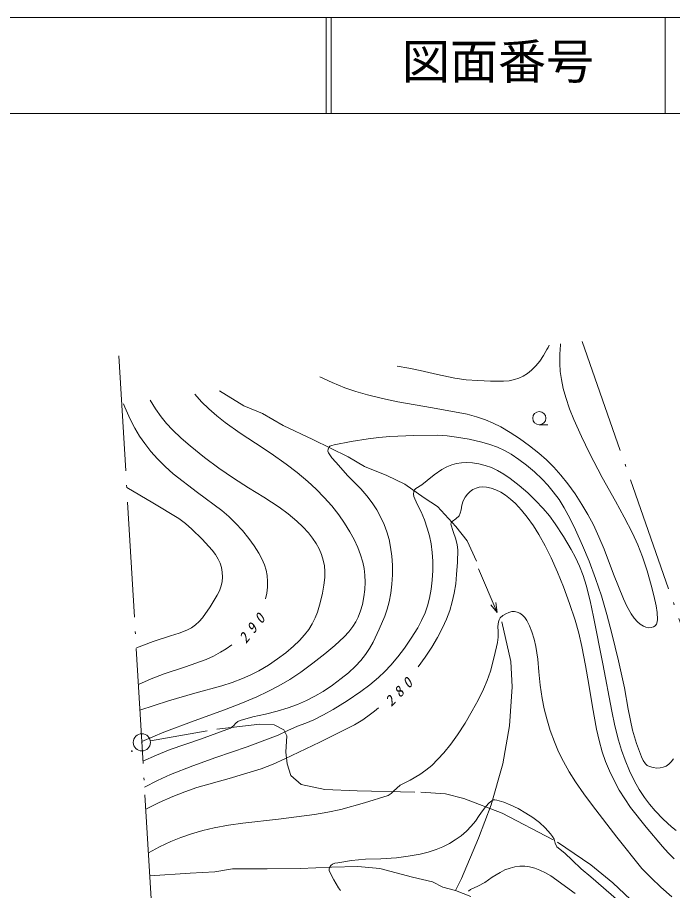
# Model space of a CAD drawing. Units: millimetres, scale not verified. Extents: x 61448 to 701448, y 5061 to 365061.
# Drawn here: x 498080 to 566220, y 274215 to 365061 of the extents above; entities that cross this region are included whole.
import ezdxf
from ezdxf.enums import TextEntityAlignment as Align

# ---------------------------------------------------------------- set-up
doc = ezdxf.new("R2010")
doc.units = ezdxf.units.MM
doc.header["$LTSCALE"] = 1000
doc.linetypes.add('DASHED', pattern=[7.5, 6, -1.5])
doc.linetypes.add('LONG_DASHED_DOTTED', pattern=[15.25, 12, -1.5, 0.25, -1.5])
doc.layers.add('S-SUV', color=7, linetype='Continuous', lineweight=13)
doc.styles.add('ＭＳ ゴシック', font='')
doc.styles.get('ＭＳ ゴシック').set_extended_font_data('MS Gothic')

msp = doc.modelspace()

# ---------------------------------------------------------------- linework, layer by layer
at = {"layer": 'S-SUV'}
for p, q in [((701448, 365061), (61448, 365061)), ((530194, 365061), (530194, 355061)), ((530694, 365061), (530694, 355061)), ((565444, 365061), (565444, 355061)), ((61448, 355061), (701448, 355061)), ((553161, 330517), (553268, 330730)), ((553268, 330730), (553371, 330946)), ((554489, 330041), (554556, 331012)), ((554556, 331012), (554560, 331061)), ((554560, 331061), (554565, 331110)), ((552407, 329303), (552808, 329892)), ((552808, 329892), (553161, 330517)), ((554482, 329066), (554489, 330041)), ((552004, 328815), (552407, 329303)), ((554538, 328220), (554482, 329066)), ((537589, 328772), (538774, 328583)), ((538774, 328583), (539959, 328332)), ((539959, 328332), (541760, 327901)), ((550681, 327736), (551137, 328029)), ((551137, 328029), (551562, 328374)), ((551562, 328374), (552004, 328815)), ((554654, 327388), (554538, 328220)), ((529516, 327660), (530805, 327067)), ((530805, 327067), (532125, 326527)), ((541760, 327901), (543560, 327531)), ((543560, 327531), (544754, 327371)), ((544754, 327371), (545973, 327270)), ((545973, 327270), (547298, 327207)), ((547298, 327207), (548643, 327204)), ((548643, 327204), (549223, 327259)), ((549223, 327259), (549796, 327375)), ((549796, 327375), (550245, 327525)), ((550245, 327525), (550681, 327736)), ((554852, 326438), (554654, 327388)), ((519087, 326223), (521616, 324642)), ((532125, 326527), (533287, 326127)), ((555108, 325511), (554852, 326438)), ((511879, 325230), (512422, 324346)), ((516528, 325871), (517230, 325082)), ((533287, 326127), (534478, 325782)), ((534478, 325782), (536046, 325402)), ((536046, 325402), (537637, 325078)), ((555503, 324347), (555108, 325511)), ((509245, 324524), (509116, 324850)), ((509373, 324210), (509245, 324524)), ((512422, 324346), (513013, 323500)), ((517230, 325082), (517982, 324328)), ((517982, 324328), (518816, 323598)), ((521616, 324642), (523581, 323838)), ((537637, 325078), (541236, 324454)), ((541236, 324454), (544848, 323766)), ((555951, 323214), (555503, 324347)), ((509801, 323256), (509373, 324210)), ((513013, 323500), (513580, 322807)), ((518816, 323598), (519691, 322914)), ((523581, 323838), (525726, 322588)), ((544848, 323766), (545814, 323506)), ((545814, 323506), (546760, 323188)), ((510283, 322329), (509801, 323256)), ((513580, 322807), (514200, 322145)), ((519691, 322914), (521251, 321810)), ((525726, 322588), (528808, 321158)), ((546760, 323188), (547559, 322854)), ((547559, 322854), (548344, 322460)), ((552363, 322680), (553259, 322680)), ((556738, 321453), (555951, 323214)), ((510779, 321510), (510283, 322329)), ((514200, 322145), (515104, 321293)), ((521251, 321810), (522843, 320757)), ((548344, 322460), (549330, 321885)), ((549330, 321885), (550296, 321250)), ((511326, 320721), (510779, 321510)), ((511966, 319910), (511326, 320721)), ((515104, 321293), (516051, 320481)), ((522843, 320757), (524455, 319695)), ((528808, 321158), (532471, 319327)), ((531030, 320595), (532801, 320942)), ((532801, 320942), (534548, 321223)), ((534548, 321223), (535685, 321367)), ((535685, 321367), (536829, 321452)), ((536829, 321452), (539304, 321550)), ((539304, 321550), (541793, 321588)), ((541793, 321588), (542777, 321522)), ((542777, 321522), (543765, 321395)), ((543765, 321395), (545068, 321166)), ((545068, 321166), (546371, 320877)), ((546371, 320877), (547207, 320637)), ((550296, 321250), (551332, 320505)), ((557579, 319720), (556738, 321453)), ((512651, 319137), (511966, 319910)), ((516051, 320481), (517527, 319291)), ((530373, 319942), (530388, 320143)), ((530419, 319752), (530373, 319942)), ((530388, 320143), (530453, 320310)), ((530453, 320310), (530565, 320436)), ((530565, 320436), (530772, 320538)), ((530772, 320538), (531030, 320595)), ((547207, 320637), (548022, 320341)), ((548022, 320341), (548734, 320006)), ((548734, 320006), (549421, 319617)), ((551332, 320505), (552327, 319715)), ((513454, 318329), (512651, 319137)), ((517527, 319291), (519029, 318154)), ((524455, 319695), (526031, 318586)), ((530774, 319249), (530419, 319752)), ((531183, 318774), (530774, 319249)), ((532471, 319327), (534169, 318344)), ((549421, 319617), (550232, 319080)), ((550232, 319080), (551020, 318485)), ((552327, 319715), (553114, 319021)), ((553114, 319021), (553859, 318283)), ((558905, 317205), (557579, 319720)), ((514291, 317573), (513454, 318329)), ((519029, 318154), (520555, 317119)), ((526031, 318586), (527169, 317707)), ((532458, 317381), (531183, 318774)), ((534169, 318344), (536491, 317406)), ((541430, 317471), (542227, 318023)), ((542227, 318023), (542730, 318293)), ((542730, 318293), (543260, 318509)), ((543260, 318509), (543752, 318648)), ((543752, 318648), (544265, 318730)), ((544265, 318730), (544836, 318754)), ((544836, 318754), (545420, 318717)), ((545420, 318717), (546079, 318611)), ((546079, 318611), (546723, 318448)), ((546723, 318448), (547374, 318222)), ((547374, 318222), (548010, 317938)), ((551020, 318485), (551861, 317780)), ((553859, 318283), (554615, 317432)), ((516801, 315636), (514291, 317573)), ((520555, 317119), (522116, 316132)), ((527169, 317707), (528270, 316780)), ((533795, 316011), (532458, 317381)), ((536491, 317406), (538368, 316512)), ((540681, 316881), (541430, 317471)), ((548010, 317938), (548685, 317548)), ((548685, 317548), (549335, 317103)), ((549335, 317103), (550261, 316372)), ((551861, 317780), (552665, 317027)), ((554615, 317432), (555332, 316535)), ((560281, 314725), (558905, 317205)), ((528270, 316780), (529144, 315974)), ((538368, 316512), (540378, 315083)), ((539520, 316033), (540128, 316439)), ((540128, 316439), (540681, 316881)), ((545784, 316100), (546119, 316192)), ((546119, 316192), (546492, 316221)), ((546492, 316221), (546878, 316190)), ((546878, 316190), (547360, 316082)), ((550261, 316372), (551153, 315591)), ((552665, 317027), (553261, 316397)), ((553261, 316397), (553819, 315718)), ((555332, 316535), (556088, 315489)), ((509452, 316137), (512175, 314554)), ((519337, 313754), (516801, 315636)), ((522116, 316132), (523716, 315139)), ((529144, 315974), (529982, 315118)), ((534406, 315300), (533795, 316011)), ((534963, 314560), (534406, 315300)), ((539278, 315462), (539306, 315723)), ((539313, 315202), (539278, 315462)), ((539306, 315723), (539386, 315894)), ((539386, 315894), (539520, 316033)), ((544648, 315137), (544890, 315465)), ((544890, 315465), (545160, 315732)), ((545160, 315732), (545463, 315948)), ((545463, 315948), (545784, 316100)), ((547360, 316082), (547833, 315914)), ((547833, 315914), (548363, 315659)), ((548363, 315659), (548847, 315361)), ((548847, 315361), (549382, 314949)), ((551153, 315591), (551982, 314807)), ((553819, 315718), (554411, 314888)), ((556088, 315489), (556801, 314400)), ((512175, 314554), (514869, 312917)), ((523716, 315139), (525286, 314094)), ((529982, 315118), (530766, 314234)), ((535444, 313815), (534963, 314560)), ((539660, 314408), (539313, 315202)), ((540071, 313630), (539660, 314408)), ((540378, 315083), (541763, 314189)), ((544307, 314300), (544456, 314774)), ((544456, 314774), (544648, 315137)), ((549382, 314949), (549874, 314494)), ((549874, 314494), (550519, 313794)), ((551982, 314807), (552773, 313978)), ((554411, 314888), (554954, 314022)), ((556801, 314400), (557423, 313352)), ((561192, 313072), (560281, 314725)), ((520077, 313118), (519337, 313754)), ((525286, 314094), (526225, 313398)), ((530766, 314234), (531511, 313302)), ((535875, 313037), (535444, 313815)), ((540419, 312784), (540071, 313630)), ((541763, 314189), (543684, 312090)), ((544010, 313218), (544139, 313495)), ((544139, 313495), (544219, 313815)), ((544219, 313815), (544307, 314300)), ((550519, 313794), (551113, 313060)), ((552773, 313978), (553417, 313190)), ((554954, 314022), (555572, 312908)), ((514869, 312917), (515555, 312398)), ((520766, 312446), (520077, 313118)), ((526225, 313398), (527131, 312652)), ((527131, 312652), (527756, 312072)), ((531511, 313302), (532113, 312445)), ((536220, 312294), (535875, 313037)), ((540708, 311927), (540419, 312784)), ((543195, 312484), (543284, 312618)), ((543284, 312618), (543669, 312895)), ((543669, 312895), (544010, 313218)), ((551113, 313060), (551745, 312176)), ((553417, 313190), (554020, 312356)), ((555572, 312908), (556141, 311758)), ((557423, 313352), (557992, 312275)), ((562046, 311400), (561192, 313072)), ((515555, 312398), (516201, 311834)), ((516201, 311834), (517276, 310764)), ((521480, 311664), (520766, 312446)), ((522157, 310832), (521480, 311664)), ((527756, 312072), (528344, 311444)), ((532113, 312445), (532665, 311553)), ((536507, 311536), (536220, 312294)), ((540933, 311108), (540708, 311927)), ((543163, 312328), (543195, 312484)), ((543385, 311566), (543163, 312328)), ((543684, 312090), (544845, 310616)), ((551745, 312176), (552325, 311261)), ((554020, 312356), (554869, 311057)), ((556141, 311758), (556868, 310134)), ((557992, 312275), (558571, 311015)), ((517276, 310764), (518328, 309630)), ((522697, 310094), (522157, 310832)), ((528344, 311444), (528779, 310897)), ((528779, 310897), (529168, 310313)), ((532665, 311553), (533105, 310743)), ((533105, 310743), (533490, 309905)), ((536728, 310748), (536507, 311536)), ((536891, 309945), (536728, 310748)), ((541098, 310282), (540933, 311108)), ((543683, 310770), (543385, 311566)), ((543809, 310199), (543683, 310770)), ((552325, 311261), (552982, 310066)), ((554869, 311057), (555672, 309717)), ((558571, 311015), (559095, 309731)), ((562595, 310181), (562046, 311400)), ((523185, 309326), (522697, 310094)), ((529168, 310313), (529466, 309754)), ((533490, 309905), (533776, 309147)), ((537014, 309011), (536891, 309945)), ((541218, 309386), (541098, 310282)), ((543870, 309651), (543809, 310199)), ((544845, 310616), (545828, 308471)), ((552982, 310066), (553585, 308844)), ((556868, 310134), (557539, 308487)), ((563085, 308947), (562595, 310181)), ((518328, 309630), (518674, 309188)), ((518674, 309188), (518973, 308706)), ((523504, 308721), (523185, 309326)), ((529466, 309754), (529710, 309168)), ((529710, 309168), (529888, 308592)), ((533776, 309147), (534005, 308370)), ((537075, 308081), (537014, 309011)), ((541276, 308499), (541218, 309386)), ((543848, 308381), (543870, 309651)), ((555672, 309717), (556136, 308856)), ((559095, 309731), (560070, 307146)), ((563569, 307482), (563085, 308947)), ((518973, 308706), (519166, 308275)), ((519166, 308275), (519304, 307818)), ((523767, 308095), (523504, 308721)), ((523937, 307542), (523767, 308095)), ((529888, 308592), (530006, 308003)), ((530006, 308003), (530056, 307398)), ((534005, 308370), (534144, 307715)), ((537078, 307082), (537075, 308081)), ((541279, 307509), (541276, 308499)), ((543765, 307093), (543848, 308381)), ((553585, 308844), (554259, 307341)), ((556136, 308856), (556545, 307971)), ((556545, 307971), (556913, 306989)), ((557539, 308487), (558209, 306698)), ((519304, 307818), (519388, 307335)), ((519388, 307335), (519412, 306835)), ((524047, 306984), (523937, 307542)), ((530056, 307398), (530047, 306792)), ((534144, 307715), (534225, 307041)), ((537020, 306087), (537078, 307082)), ((541221, 306518), (541279, 307509)), ((543670, 306115), (543765, 307093)), ((546050, 307676), (547969, 303139)), ((554259, 307341), (554877, 305814)), ((560070, 307146), (561103, 304576)), ((563994, 306003), (563569, 307482)), ((519378, 306369), (519283, 305908)), ((519412, 306835), (519378, 306369)), ((524099, 306385), (524047, 306984)), ((524091, 305791), (524099, 306385)), ((530047, 306792), (529959, 305974)), ((534251, 306301), (534216, 305549)), ((534225, 307041), (534251, 306301)), ((541106, 305569), (541221, 306518)), ((556913, 306989), (557225, 305987)), ((558209, 306698), (558822, 304891)), ((519106, 305417), (518869, 304937)), ((519283, 305908), (519106, 305417)), ((524022, 305167), (524091, 305791)), ((529959, 305974), (529809, 305148)), ((534216, 305549), (534120, 304767)), ((536910, 305166), (537020, 306087)), ((540932, 304631), (541106, 305569)), ((543516, 305154), (543670, 306115)), ((554877, 305814), (555504, 304099)), ((557225, 305987), (557646, 304348)), ((564290, 304930), (563994, 306003)), ((518869, 304937), (518118, 303743)), ((523892, 304552), (524022, 305167)), ((529809, 305148), (529576, 304159)), ((534120, 304767), (533963, 303981)), ((536740, 304251), (536910, 305166)), ((540731, 303856), (540932, 304631)), ((543312, 304245), (543516, 305154)), ((557646, 304348), (558011, 302688)), ((558822, 304891), (559395, 302935)), ((561103, 304576), (561480, 303794)), ((564529, 303837), (564290, 304930)), ((518118, 303743), (517314, 302578)), ((529576, 304159), (529289, 303197)), ((533963, 303981), (533774, 303311)), ((536300, 302772), (536547, 303497)), ((536547, 303497), (536740, 304251)), ((540475, 303110), (540731, 303856)), ((543049, 303352), (543312, 304245)), ((547969, 303139), (547317, 303949)), ((547844, 304172), (547969, 303139)), ((555504, 304099), (556076, 302360)), ((561480, 303794), (561920, 303020)), ((564629, 303152), (564529, 303837)), ((517314, 302578), (516979, 302192)), ((529049, 302577), (528752, 301975)), ((529289, 303197), (529049, 302577)), ((533529, 302666), (533279, 302159)), ((533774, 303311), (533529, 302666)), ((535716, 301407), (536300, 302772)), ((540120, 302321), (540475, 303110)), ((542704, 302436), (543049, 303352)), ((548174, 302395), (548307, 302603)), ((548307, 302603), (548560, 302828)), ((548560, 302828), (548868, 303019)), ((548868, 303019), (549180, 303155)), ((549180, 303155), (549512, 303233)), ((549512, 303233), (549779, 303240)), ((549779, 303240), (550053, 303185)), ((550053, 303185), (550341, 303059)), ((550341, 303059), (550601, 302880)), ((550601, 302880), (550856, 302623)), ((550856, 302623), (551062, 302328)), ((558011, 302688), (558957, 297795)), ((559395, 302935), (559914, 300952)), ((561920, 303020), (562226, 302568)), ((562226, 302568), (562576, 302160)), ((564672, 302434), (564629, 303152)), ((516607, 301854), (516183, 301565)), ((516979, 302192), (516607, 301854)), ((528752, 301975), (528379, 301387)), ((532972, 301674), (532544, 301127)), ((533279, 302159), (532972, 301674)), ((539714, 301565), (540120, 302321)), ((542303, 301543), (542704, 302436)), ((548062, 301689), (548100, 302169)), ((548087, 301182), (548062, 301689)), ((548100, 302169), (548174, 302395)), ((548463, 302173), (549401, 298063)), ((551062, 302328), (551348, 301742)), ((551348, 301742), (551583, 301122)), ((556076, 302360), (556463, 300997)), ((562576, 302160), (562855, 301918)), ((562855, 301918), (563184, 301716)), ((563184, 301716), (563458, 301610)), ((563458, 301610), (563747, 301563)), ((564000, 301584), (564242, 301664)), ((564242, 301664), (564413, 301775)), ((564413, 301775), (564544, 301935)), ((564544, 301935), (564635, 302168)), ((564635, 302168), (564672, 302434)), ((514014, 300708), (512206, 300113)), ((514887, 300989), (514014, 300708)), ((515713, 301317), (514887, 300989)), ((516183, 301565), (515713, 301317)), ((527950, 300824), (527406, 300220)), ((528379, 301387), (527950, 300824)), ((532544, 301127), (532060, 300609)), ((535077, 300068), (535716, 301407)), ((539047, 300481), (539714, 301565)), ((541775, 300532), (542303, 301543)), ((548086, 300584), (548087, 301182)), ((551583, 301122), (551825, 300363)), ((556463, 300997), (556792, 299619)), ((559914, 300952), (560592, 298133)), ((563747, 301563), (564000, 301584)), ((512206, 300113), (510456, 299475)), ((527406, 300220), (526807, 299645)), ((532060, 300609), (531084, 299717)), ((534705, 299396), (535077, 300068)), ((538333, 299435), (539047, 300481)), ((541194, 299547), (541775, 300532)), ((547682, 298520), (548026, 300010)), ((548026, 300010), (548086, 300584)), ((551825, 300363), (552007, 299593)), ((518467, 298607), (519215, 299012)), ((519215, 299012), (519794, 299379)), ((519794, 299379), (520362, 299785)), ((525995, 298965), (525146, 298331)), ((526807, 299645), (525995, 298965)), ((531084, 299717), (530058, 298861)), ((534288, 298765), (534705, 299396)), ((537649, 298522), (538333, 299435)), ((540496, 298493), (541194, 299547)), ((552007, 299593), (552197, 298276)), ((556792, 299619), (557184, 297642)), ((515544, 297491), (517700, 298259)), ((517700, 298259), (518467, 298607)), ((525146, 298331), (524181, 297678)), ((530058, 298861), (528820, 297864)), ((533235, 297551), (533782, 298136)), ((533782, 298136), (534288, 298765)), ((536926, 297658), (537649, 298522)), ((539756, 297484), (540496, 298493)), ((547275, 297025), (547682, 298520)), ((549401, 298063), (549535, 295427)), ((552197, 298276), (552327, 296955)), ((560592, 298133), (561213, 295293)), ((513356, 296777), (515544, 297491)), ((523196, 297083), (522361, 296645)), ((524181, 297678), (523196, 297083)), ((528820, 297864), (527555, 296922)), ((532518, 296882), (533235, 297551)), ((536304, 296997), (536926, 297658)), ((557184, 297642), (557518, 295640)), ((558957, 297795), (559900, 292887)), ((510663, 295665), (511997, 296248)), ((511997, 296248), (513356, 296777)), ((521501, 296261), (520429, 295867)), ((522361, 296645), (521501, 296261)), ((526423, 296187), (525259, 295504)), ((527555, 296922), (526423, 296187)), ((530833, 295573), (531764, 296261)), ((531764, 296261), (532518, 296882)), ((534740, 295630), (535639, 296378)), ((535639, 296378), (536304, 296997)), ((546945, 296081), (547275, 297025)), ((552327, 296955), (552462, 295572)), ((519321, 295524), (516542, 294759)), ((520429, 295867), (519321, 295524)), ((525259, 295504), (524138, 294912)), ((529868, 294934), (530833, 295573)), ((533811, 294933), (534740, 295630)), ((546563, 295170), (546945, 296081)), ((549535, 295427), (549267, 291362)), ((552462, 295572), (552658, 294189)), ((557518, 295640), (557880, 293320)), ((561213, 295293), (561604, 293097)), ((516542, 294759), (513787, 293939)), ((522980, 294369), (521310, 293673)), ((524138, 294912), (522980, 294369)), ((528137, 293984), (529019, 294434)), ((529019, 294434), (529868, 294934)), ((532380, 293967), (533811, 294933)), ((546004, 294022), (546563, 295170)), ((512301, 293467), (510821, 292983)), ((513787, 293939), (512301, 293467)), ((521310, 293673), (519617, 293032)), ((526255, 293226), (527202, 293575)), ((527202, 293575), (528137, 293984)), ((530921, 293054), (532380, 293967)), ((545390, 292898), (546004, 294022)), ((552658, 294189), (552869, 293124)), ((519617, 293032), (516457, 291889)), ((522564, 292276), (523897, 292572)), ((523897, 292572), (525079, 292868)), ((525079, 292868), (526255, 293226)), ((529927, 292491), (530921, 293054)), ((533989, 291977), (534813, 292557)), ((534813, 292557), (535234, 292878)), ((535234, 292878), (535647, 293210)), ((544635, 291633), (545390, 292898)), ((552869, 293124), (553138, 292071)), ((557880, 293320), (558300, 291011)), ((559900, 292887), (560213, 291370)), ((561604, 293097), (562054, 290914)), ((516457, 291889), (513322, 290692)), ((520543, 291347), (520807, 291626)), ((520807, 291626), (521010, 291800)), ((521010, 291800), (521245, 291923)), ((521245, 291923), (522564, 292276)), ((527205, 291327), (528072, 291629)), ((528072, 291629), (528917, 291987)), ((528917, 291987), (529927, 292491)), ((533142, 291452), (533989, 291977)), ((543837, 290411), (544635, 291633)), ((553138, 292071), (553507, 290877)), ((517114, 289973), (520254, 291126)), ((520254, 291126), (520543, 291347)), ((525209, 290372), (526193, 290876)), ((526193, 290876), (527205, 291327)), ((529533, 289666), (533142, 291452)), ((549267, 291362), (548553, 287387)), ((553507, 290877), (553937, 289691)), ((558300, 291011), (558576, 289823)), ((560213, 291370), (560584, 289867)), ((562054, 290914), (562486, 289511)), ((512170, 290216), (511014, 289723)), ((513322, 290692), (512170, 290216)), ((513947, 288876), (517114, 289973)), ((521967, 289181), (525209, 290372)), ((543155, 289461), (543837, 290411)), ((558576, 289823), (558913, 288642)), ((560584, 289867), (560908, 288806)), ((518713, 288050), (521967, 289181)), ((525896, 287933), (529533, 289666)), ((542428, 288553), (543155, 289461)), ((553937, 289691), (554375, 288650)), ((562486, 289511), (562979, 288116)), ((511135, 287673), (512529, 288302)), ((512529, 288302), (513947, 288876)), ((516337, 287187), (518713, 288050)), ((541816, 287872), (542428, 288553)), ((554375, 288650), (554868, 287634)), ((558913, 288642), (559256, 287651)), ((560908, 288806), (561290, 287765)), ((562979, 288116), (563166, 287746)), ((513991, 286272), (516337, 287187)), ((523430, 286884), (524668, 287378)), ((524668, 287378), (525896, 287933)), ((540571, 286745), (541171, 287241)), ((541171, 287241), (541816, 287872)), ((548553, 287387), (547347, 283143)), ((554868, 287634), (555465, 286571)), ((559256, 287651), (559660, 286670)), ((561290, 287765), (561751, 286676)), ((563166, 287746), (563404, 287410)), ((563404, 287410), (563592, 287237)), ((563592, 287237), (563814, 287116)), ((563814, 287116), (564201, 287007)), ((565256, 287038), (565564, 287168)), ((565564, 287168), (565840, 287350)), ((565840, 287350), (566095, 287603)), ((566095, 287603), (566310, 287903)), ((512630, 285653), (513991, 286272)), ((520095, 285874), (523430, 286884)), ((538927, 285706), (539936, 286297)), ((539936, 286297), (540571, 286745)), ((555465, 286571), (556118, 285530)), ((559660, 286670), (560146, 285658)), ((561751, 286676), (562268, 285612)), ((564201, 287007), (564602, 286957)), ((564602, 286957), (564931, 286967)), ((564931, 286967), (565256, 287038)), ((511295, 284980), (512630, 285653)), ((516743, 284923), (520095, 285874)), ((537887, 285167), (538927, 285706)), ((556118, 285530), (556980, 284278)), ((560146, 285658), (560685, 284672)), ((562268, 285612), (562754, 284737)), ((514237, 284016), (515474, 284496)), ((515474, 284496), (516743, 284923)), ((536938, 284297), (537212, 284543)), ((537212, 284543), (537527, 284876)), ((537527, 284876), (537887, 285167)), ((560685, 284672), (561246, 283756)), ((562754, 284737), (563291, 283894)), ((512817, 283377), (514237, 284016)), ((534190, 283353), (536636, 284104)), ((536636, 284104), (536938, 284297)), ((547163, 283326), (547550, 283638)), ((547550, 283638), (547746, 283665)), ((547746, 283665), (547958, 283631)), ((547958, 283631), (548668, 283413)), ((556980, 284278), (557897, 283053)), ((561246, 283756), (561859, 282870)), ((563291, 283894), (563825, 283187)), ((511430, 282686), (512817, 283377)), ((530350, 282359), (531733, 282663)), ((531733, 282663), (534190, 283353)), ((547347, 283143), (546051, 279659)), ((546445, 282510), (546811, 282960)), ((546811, 282960), (547163, 283326)), ((548668, 283413), (549337, 283145)), ((549337, 283145), (550151, 282743)), ((550151, 282743), (550951, 282281)), ((557897, 283053), (560436, 279772)), ((561859, 282870), (563480, 280823)), ((563825, 283187), (564405, 282519)), ((521526, 281230), (525249, 281643)), ((525249, 281643), (528963, 282116)), ((528963, 282116), (530350, 282359)), ((545731, 281449), (546123, 282017)), ((546123, 282017), (546445, 282510)), ((550951, 282281), (551677, 281809)), ((551677, 281809), (552369, 281287)), ((564405, 282519), (565237, 281653)), ((565237, 281653), (566111, 280832)), ((517345, 280457), (518532, 280736)), ((518532, 280736), (520023, 281012)), ((520023, 281012), (521526, 281230)), ((544778, 280397), (545291, 280917)), ((545291, 280917), (545731, 281449)), ((552369, 281287), (552966, 280728)), ((552966, 280728), (553532, 280115)), ((563480, 280823), (565166, 278792)), ((566111, 280832), (566581, 280459)), ((515082, 279745), (516171, 280120)), ((516171, 280120), (517345, 280457)), ((543625, 279480), (544222, 279919)), ((544222, 279919), (544778, 280397)), ((553532, 280115), (553747, 279849)), ((553747, 279849), (553913, 279546)), ((512844, 278758), (514025, 279318)), ((514025, 279318), (515082, 279745)), ((542334, 278755), (543003, 279096)), ((543003, 279096), (543625, 279480)), ((546051, 279659), (544264, 275459)), ((553913, 279546), (554013, 279132)), ((554013, 279132), (554169, 278748)), ((560436, 279772), (563029, 276521)), ((511699, 278150), (512844, 278758)), ((538737, 277780), (539958, 278004)), ((539958, 278004), (540802, 278206)), ((540802, 278206), (541641, 278469)), ((541641, 278469), (542334, 278755)), ((554169, 278748), (555001, 278088)), ((555001, 278088), (555785, 277389)), ((565166, 278792), (565749, 278135)), ((565749, 278135), (566376, 277521)), ((531109, 277056), (531389, 277096)), ((531389, 277096), (532843, 277324)), ((532843, 277324), (534272, 277489)), ((534272, 277489), (535892, 277523)), ((535892, 277523), (537508, 277616)), ((537508, 277616), (538737, 277780)), ((555785, 277389), (556731, 276487)), ((518608, 276146), (520439, 276459)), ((520439, 276459), (524057, 276459)), ((524057, 276459), (527497, 276503)), ((527497, 276503), (530758, 276637)), ((530508, 276458), (530566, 276642)), ((530513, 276281), (530508, 276458)), ((530980, 275345), (530513, 276281)), ((530566, 276642), (530687, 276818)), ((530687, 276818), (530860, 276960)), ((530758, 276637), (533483, 276727)), ((530860, 276960), (531109, 277056)), ((533483, 276727), (535761, 276503)), ((535761, 276503), (539156, 275610)), ((548286, 276109), (548789, 276357)), ((548789, 276357), (549318, 276550)), ((549318, 276550), (549828, 276673)), ((549828, 276673), (550348, 276735)), ((550348, 276735), (550849, 276735)), ((550849, 276735), (551356, 276673)), ((551356, 276673), (551903, 276542)), ((551903, 276542), (552433, 276352)), ((552433, 276352), (553013, 276074)), ((556731, 276487), (557723, 275625)), ((563029, 276521), (563983, 275529)), ((511841, 275751), (516061, 276012)), ((516061, 276012), (518608, 276146)), ((531475, 274487), (530980, 275345)), ((539156, 275610), (541256, 275119)), ((544264, 275459), (543639, 274225)), ((546680, 275044), (547463, 275600)), ((547463, 275600), (548286, 276109)), ((553013, 276074), (553562, 275744)), ((553562, 275744), (556104, 273900)), ((557723, 275625), (560620, 273103)), ((563983, 275529), (564989, 274571)), ((531698, 274205), (531475, 274487)), ((541256, 275119), (542328, 274583)), ((542328, 274583), (543639, 274225)), ((545208, 274324), (545953, 274655)), ((545953, 274655), (546680, 275044)), ((564989, 274571), (566130, 273552)), ((543639, 274225), (545232, 273600)), ((544981, 274166), (545208, 274324))]:
    msp.add_line(p, q, dxfattribs=at)
at = {"layer": 'S-SUV', "linetype": 'LONG_DASHED_DOTTED'}
for p, q in [((556824, 331330), (596807, 216956)), ((508640, 329860), (514187, 236081))]:
    msp.add_line(p, q, dxfattribs=at)
at = {"layer": 'S-SUV', "linetype": 'DASHED'}
for p, q in [((511906, 289790), (518828, 291007)), ((518828, 291007), (523278, 291530)), ((523278, 291530), (524798, 291468)), ((524798, 291468), (525804, 290949)), ((525804, 290949), (526097, 290299)), ((526097, 290299), (525999, 288610)), ((525999, 288610), (526129, 287408)), ((526129, 287408), (526519, 286174)), ((526519, 286174), (527591, 285265)), ((527591, 285265), (530059, 284712)), ((530059, 284712), (533405, 284583)), ((533405, 284583), (540031, 284453)), ((540031, 284453), (542597, 284290)), ((542597, 284290), (544513, 283803)), ((544513, 283803), (548508, 282276)), ((548508, 282276), (554257, 279256)), ((554257, 279256), (557720, 276893)), ((557720, 276893), (560026, 275009)), ((560026, 275009), (562430, 272736))]:
    msp.add_line(p, q, dxfattribs=at)
at = {"layer": 'S-SUV'}
for centre, radius in [((552363, 323368), 688), ((511019, 289634), 896), ((511019, 289634), 27), ((509990, 288713), 31.2), ((509990, 288713), 25), ((509990, 288713), 18.8), ((509990, 288713), 12.5), ((509990, 288713), 6.2)]:
    msp.add_circle(centre, radius, dxfattribs=at)

# ---------------------------------------------------------------- texts
at = {"layer": 'S-SUV', "style": 'ＭＳ ゴシック'}
msp.add_text('図面番号', height=3666, dxfattribs=at).set_placement((538069, 357561), align=Align.BOTTOM_LEFT)
at = {"layer": 'S-SUV', "char_height": 1100, "attachment_point": 7, "style": 'ＭＳ ゴシック'}
for s, insert, rotation in [('\\T1.73;\\Q15;290', (521869, 299832), 51.8), ('\\T1.73;\\Q15;280', (536988, 293269), 46.3)]:
    msp.add_mtext(s, dxfattribs=dict(at, insert=insert, rotation=rotation))

doc.saveas('drawing.dxf')
